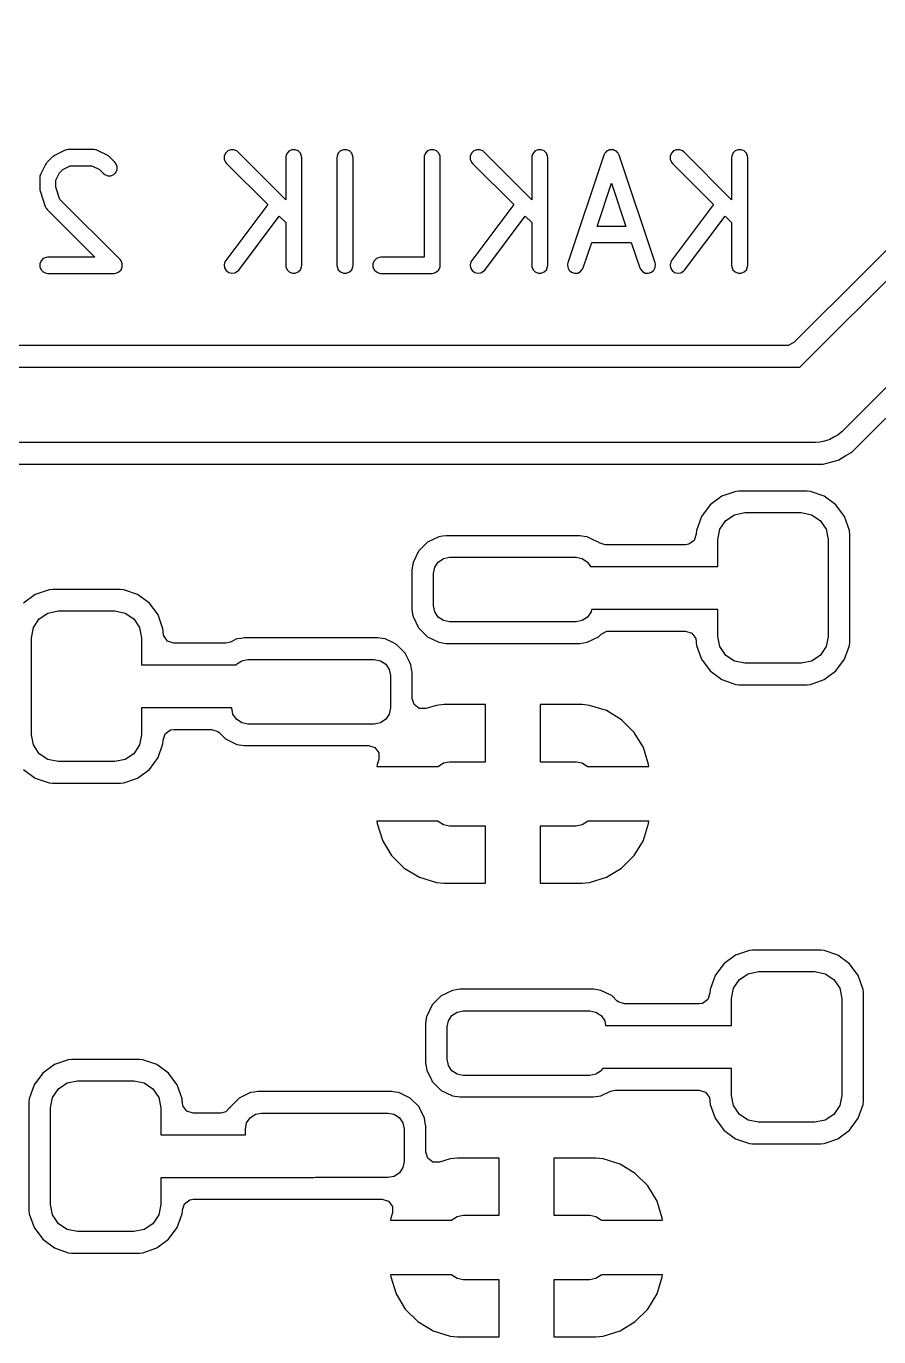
# Model space of a CAD drawing. Extents: x 0.23 to 2.97, y 0.23 to 2.17.
# Drawn here: x 0.5059 to 0.8178, y 1.3959 to 1.8756 of the extents above; entities that cross this region are included whole.
import ezdxf

# ---------------------------------------------------------------- set-up
doc = ezdxf.new("R2010")
doc.units = 0
doc.header["$MEASUREMENT"] = 0
doc.layers.add('BLACK', color=7, linetype='CONTINUOUS')

msp = doc.modelspace()

# ---------------------------------------------------------------- linework, layer by layer
at = {"layer": 'BLACK', "linetype": 'CONTINUOUS'}
for p, q in [((0.78886, 1.75078), (0.98622, 1.94815)), ((1.00974, 1.9327), (0.80431, 1.72726)), ((0.81219, 1.72397), (1.01529, 1.92708)), ((0.89416, 1.86725), (0.81266, 1.78574)), ((0.51542, 1.82768), (0.51355, 1.8258)), ((0.51565, 1.82786), (0.51542, 1.82768)), ((0.5157, 1.82792), (0.51565, 1.82786)), ((0.51579, 1.82798), (0.5157, 1.82792)), ((0.51587, 1.82804), (0.51579, 1.82798)), ((0.51594, 1.82807), (0.51587, 1.82804)), ((0.51619, 1.82823), (0.51594, 1.82807)), ((0.51994, 1.8301), (0.51619, 1.82823)), ((0.52048, 1.83031), (0.51994, 1.8301)), ((0.52058, 1.83032), (0.52048, 1.83031)), ((0.52068, 1.83036), (0.52058, 1.83032)), ((0.52126, 1.83042), (0.52068, 1.83036)), ((0.53063, 1.83042), (0.52126, 1.83042)), ((0.53121, 1.83036), (0.53063, 1.83042)), ((0.53131, 1.83032), (0.53121, 1.83036)), ((0.53141, 1.83031), (0.53131, 1.83032)), ((0.53195, 1.8301), (0.53141, 1.83031)), ((0.5357, 1.82823), (0.53195, 1.8301)), ((0.53595, 1.82807), (0.5357, 1.82823)), ((0.53602, 1.82804), (0.53595, 1.82807)), ((0.5361, 1.82798), (0.53602, 1.82804)), ((0.53619, 1.82792), (0.5361, 1.82798)), ((0.53624, 1.82786), (0.53619, 1.82792)), ((0.53647, 1.82768), (0.53624, 1.82786)), ((0.53834, 1.8258), (0.53647, 1.82768)), ((0.5788, 1.8291), (0.57835, 1.82804)), ((0.57835, 1.82804), (0.57835, 1.82689)), ((0.57961, 1.82992), (0.5788, 1.8291)), ((0.58067, 1.83036), (0.57961, 1.82992)), ((0.58183, 1.83036), (0.58067, 1.83036)), ((0.58289, 1.82992), (0.58183, 1.83036)), ((0.58334, 1.82955), (0.58289, 1.82992)), ((0.60079, 1.8121), (0.58334, 1.82955)), ((0.60085, 1.82804), (0.60079, 1.82746)), ((0.60129, 1.8291), (0.60085, 1.82804)), ((0.60211, 1.82992), (0.60129, 1.8291)), ((0.60317, 1.83036), (0.60211, 1.82992)), ((0.60432, 1.83036), (0.60317, 1.83036)), ((0.60539, 1.82992), (0.60432, 1.83036)), ((0.6062, 1.8291), (0.60539, 1.82992)), ((0.60664, 1.82804), (0.6062, 1.8291)), ((0.6067, 1.82746), (0.60664, 1.82804)), ((0.6196, 1.82804), (0.61954, 1.82746)), ((0.62004, 1.8291), (0.6196, 1.82804)), ((0.62085, 1.82992), (0.62004, 1.8291)), ((0.62192, 1.83036), (0.62085, 1.82992)), ((0.62307, 1.83036), (0.62192, 1.83036)), ((0.62414, 1.82992), (0.62307, 1.83036)), ((0.62495, 1.8291), (0.62414, 1.82992)), ((0.62539, 1.82804), (0.62495, 1.8291)), ((0.62545, 1.82746), (0.62539, 1.82804)), ((0.65147, 1.82804), (0.65141, 1.82746)), ((0.65191, 1.8291), (0.65147, 1.82804)), ((0.65273, 1.82992), (0.65191, 1.8291)), ((0.65379, 1.83036), (0.65273, 1.82992)), ((0.65494, 1.83036), (0.65379, 1.83036)), ((0.65601, 1.82992), (0.65494, 1.83036)), ((0.65682, 1.8291), (0.65601, 1.82992)), ((0.65726, 1.82804), (0.65682, 1.8291)), ((0.65732, 1.82746), (0.65726, 1.82804)), ((0.66878, 1.8291), (0.66834, 1.82804)), ((0.66834, 1.82804), (0.66834, 1.82689)), ((0.6696, 1.82992), (0.66878, 1.8291)), ((0.67066, 1.83036), (0.6696, 1.82992)), ((0.67182, 1.83036), (0.67066, 1.83036)), ((0.67288, 1.82992), (0.67182, 1.83036)), ((0.67333, 1.82955), (0.67288, 1.82992)), ((0.69078, 1.8121), (0.67333, 1.82955)), ((0.69084, 1.82804), (0.69078, 1.82746)), ((0.69128, 1.8291), (0.69084, 1.82804)), ((0.6921, 1.82992), (0.69128, 1.8291)), ((0.69316, 1.83036), (0.6921, 1.82992)), ((0.69431, 1.83036), (0.69316, 1.83036)), ((0.69538, 1.82992), (0.69431, 1.83036)), ((0.69619, 1.8291), (0.69538, 1.82992)), ((0.69663, 1.82804), (0.69619, 1.8291)), ((0.69669, 1.82746), (0.69663, 1.82804)), ((0.71718, 1.8284), (0.70406, 1.78903)), ((0.71742, 1.82893), (0.71718, 1.8284)), ((0.71756, 1.82909), (0.71742, 1.82893)), ((0.71765, 1.82927), (0.71756, 1.82909)), ((0.71793, 1.82952), (0.71765, 1.82927)), ((0.71817, 1.8298), (0.71793, 1.82952)), ((0.71836, 1.82989), (0.71817, 1.8298)), ((0.71852, 1.83003), (0.71836, 1.82989)), ((0.71887, 1.83015), (0.71852, 1.83003)), ((0.7192, 1.83031), (0.71887, 1.83015)), ((0.71941, 1.83033), (0.7192, 1.83031)), ((0.71961, 1.83039), (0.71941, 1.83033)), ((0.71998, 1.83037), (0.71961, 1.83039)), ((0.72035, 1.83039), (0.71998, 1.83037)), ((0.72055, 1.83033), (0.72035, 1.83039)), ((0.72076, 1.83031), (0.72055, 1.83033)), ((0.72109, 1.83015), (0.72076, 1.83031)), ((0.72145, 1.83003), (0.72109, 1.83015)), ((0.7216, 1.82989), (0.72145, 1.83003)), ((0.72179, 1.8298), (0.7216, 1.82989)), ((0.72204, 1.82952), (0.72179, 1.8298)), ((0.72232, 1.82927), (0.72204, 1.82952)), ((0.72241, 1.82909), (0.72232, 1.82927)), ((0.72255, 1.82893), (0.72241, 1.82909)), ((0.72278, 1.8284), (0.72255, 1.82893)), ((0.73591, 1.78903), (0.72278, 1.8284)), ((0.7419, 1.8291), (0.74146, 1.82804)), ((0.74146, 1.82804), (0.74146, 1.82689)), ((0.74271, 1.82992), (0.7419, 1.8291)), ((0.74378, 1.83036), (0.74271, 1.82992)), ((0.74493, 1.83036), (0.74378, 1.83036)), ((0.746, 1.82992), (0.74493, 1.83036)), ((0.74644, 1.82955), (0.746, 1.82992)), ((0.7639, 1.8121), (0.74644, 1.82955)), ((0.76396, 1.82804), (0.7639, 1.82746)), ((0.7644, 1.8291), (0.76396, 1.82804)), ((0.76521, 1.82992), (0.7644, 1.8291)), ((0.76628, 1.83036), (0.76521, 1.82992)), ((0.76743, 1.83036), (0.76628, 1.83036)), ((0.76849, 1.82992), (0.76743, 1.83036)), ((0.76931, 1.8291), (0.76849, 1.82992)), ((0.76975, 1.82804), (0.76931, 1.8291)), ((0.7698, 1.82746), (0.76975, 1.82804)), ((0.51299, 1.82503), (0.51112, 1.82129)), ((0.51315, 1.82528), (0.51299, 1.82503)), ((0.51318, 1.82535), (0.51315, 1.82528)), ((0.51324, 1.82544), (0.51318, 1.82535)), ((0.5133, 1.82552), (0.51324, 1.82544)), ((0.51336, 1.82558), (0.5133, 1.82552)), ((0.51355, 1.8258), (0.51336, 1.82558)), ((0.51806, 1.82197), (0.51926, 1.82316)), ((0.51926, 1.82316), (0.52195, 1.82451)), ((0.52195, 1.82451), (0.52993, 1.82451)), ((0.52993, 1.82451), (0.53263, 1.82316)), ((0.53263, 1.82316), (0.53417, 1.82163)), ((0.53871, 1.82535), (0.53834, 1.8258)), ((0.53915, 1.82429), (0.53871, 1.82535)), ((0.53871, 1.82207), (0.53915, 1.82314)), ((0.53915, 1.82314), (0.53915, 1.82429)), ((0.57835, 1.82689), (0.5788, 1.82582)), ((0.5788, 1.82582), (0.57916, 1.82538)), ((0.57916, 1.82538), (0.59422, 1.81031)), ((0.60079, 1.82746), (0.60079, 1.8121)), ((0.6067, 1.78809), (0.6067, 1.82746)), ((0.61954, 1.82746), (0.61954, 1.78809)), ((0.62545, 1.78809), (0.62545, 1.82746)), ((0.65141, 1.82746), (0.65141, 1.79105)), ((0.65732, 1.78809), (0.65732, 1.82746)), ((0.66834, 1.82689), (0.66878, 1.82582)), ((0.66878, 1.82582), (0.66915, 1.82538)), ((0.66915, 1.82538), (0.68421, 1.81031)), ((0.69078, 1.82746), (0.69078, 1.8121)), ((0.69669, 1.78809), (0.69669, 1.82746)), ((0.74146, 1.82689), (0.7419, 1.82582)), ((0.7419, 1.82582), (0.74227, 1.82538)), ((0.74227, 1.82538), (0.75733, 1.81031)), ((0.7639, 1.82746), (0.7639, 1.8121)), ((0.7698, 1.78809), (0.7698, 1.82746)), ((0.51086, 1.82054), (0.51081, 1.81996)), ((0.51081, 1.81996), (0.51081, 1.81622)), ((0.5109, 1.82064), (0.51086, 1.82054)), ((0.51091, 1.82074), (0.5109, 1.82064)), ((0.51112, 1.82129), (0.51091, 1.82074)), ((0.51671, 1.81927), (0.51806, 1.82197)), ((0.51671, 1.81669), (0.51671, 1.81927)), ((0.53417, 1.82163), (0.53462, 1.82126)), ((0.53462, 1.82126), (0.53568, 1.82082)), ((0.53568, 1.82082), (0.53683, 1.82082)), ((0.53683, 1.82082), (0.5379, 1.82126)), ((0.5379, 1.82126), (0.53871, 1.82207)), ((0.71471, 1.8023), (0.71998, 1.81813)), ((0.71998, 1.81813), (0.72526, 1.8023)), ((0.51081, 1.81622), (0.51083, 1.81592)), ((0.51083, 1.81592), (0.51083, 1.81585)), ((0.51083, 1.81585), (0.51085, 1.81574)), ((0.51085, 1.81574), (0.51086, 1.81564)), ((0.51086, 1.81564), (0.51089, 1.81557)), ((0.51089, 1.81557), (0.51096, 1.81528)), ((0.51096, 1.81528), (0.51283, 1.80966)), ((0.51821, 1.81219), (0.51671, 1.81669)), ((0.51283, 1.80966), (0.51307, 1.80913)), ((0.51307, 1.80913), (0.51314, 1.80905)), ((0.51314, 1.80905), (0.51318, 1.80895)), ((0.51318, 1.80895), (0.51355, 1.8085)), ((0.51355, 1.8085), (0.531, 1.79105)), ((0.54022, 1.79018), (0.51821, 1.81219)), ((0.59422, 1.81031), (0.57889, 1.78987)), ((0.68421, 1.81031), (0.66888, 1.78987)), ((0.75733, 1.81031), (0.74199, 1.78987)), ((0.58361, 1.78632), (0.59844, 1.8061)), ((0.59844, 1.8061), (0.60079, 1.80374)), ((0.60079, 1.80374), (0.60079, 1.78809)), ((0.6736, 1.78632), (0.68843, 1.8061)), ((0.68843, 1.8061), (0.69078, 1.80374)), ((0.69078, 1.80374), (0.69078, 1.78809)), ((0.74672, 1.78632), (0.76155, 1.8061)), ((0.76155, 1.8061), (0.7639, 1.80374)), ((0.7639, 1.80374), (0.7639, 1.78809)), ((0.72526, 1.8023), (0.71471, 1.8023)), ((0.70966, 1.78716), (0.71274, 1.79639)), ((0.71274, 1.79639), (0.72723, 1.79639)), ((0.72723, 1.79639), (0.73031, 1.78716)), ((0.5113, 1.78973), (0.51086, 1.78867)), ((0.51212, 1.79055), (0.5113, 1.78973)), ((0.51318, 1.79099), (0.51212, 1.79055)), ((0.51376, 1.79105), (0.51318, 1.79099)), ((0.531, 1.79105), (0.51376, 1.79105)), ((0.54059, 1.78973), (0.54022, 1.79018)), ((0.54103, 1.78867), (0.54059, 1.78973)), ((0.57859, 1.78937), (0.5783, 1.78825)), ((0.57889, 1.78987), (0.57859, 1.78937)), ((0.63316, 1.78973), (0.63272, 1.78867)), ((0.63398, 1.79055), (0.63316, 1.78973)), ((0.63504, 1.79099), (0.63398, 1.79055)), ((0.63562, 1.79105), (0.63504, 1.79099)), ((0.65141, 1.79105), (0.63562, 1.79105)), ((0.66858, 1.78937), (0.66829, 1.78825)), ((0.66888, 1.78987), (0.66858, 1.78937)), ((0.74169, 1.78937), (0.74141, 1.78825)), ((0.74199, 1.78987), (0.74169, 1.78937)), ((0.51086, 1.78867), (0.51086, 1.78752)), ((0.51086, 1.78752), (0.5113, 1.78645)), ((0.5113, 1.78645), (0.51212, 1.78564)), ((0.51212, 1.78564), (0.51318, 1.7852)), ((0.51318, 1.7852), (0.51376, 1.78514)), ((0.51376, 1.78514), (0.53813, 1.78514)), ((0.53813, 1.78514), (0.53871, 1.7852)), ((0.53871, 1.7852), (0.53902, 1.78533)), ((0.53902, 1.78533), (0.53977, 1.78564)), ((0.53977, 1.78564), (0.54059, 1.78645)), ((0.54059, 1.78645), (0.54103, 1.78752)), ((0.54103, 1.78752), (0.54103, 1.78867)), ((0.5783, 1.78825), (0.57847, 1.78711)), ((0.57847, 1.78711), (0.57905, 1.78612)), ((0.57905, 1.78612), (0.57997, 1.78543)), ((0.57997, 1.78543), (0.58109, 1.78515)), ((0.58109, 1.78515), (0.58223, 1.78531)), ((0.58223, 1.78531), (0.58322, 1.7859)), ((0.58322, 1.7859), (0.58361, 1.78632)), ((0.60079, 1.78809), (0.60085, 1.78752)), ((0.60085, 1.78752), (0.60129, 1.78645)), ((0.60129, 1.78645), (0.60211, 1.78564)), ((0.60211, 1.78564), (0.60317, 1.7852)), ((0.60317, 1.7852), (0.60432, 1.7852)), ((0.60432, 1.7852), (0.60539, 1.78564)), ((0.60539, 1.78564), (0.6062, 1.78645)), ((0.6062, 1.78645), (0.60664, 1.78752)), ((0.60664, 1.78752), (0.6067, 1.78809)), ((0.61954, 1.78809), (0.6196, 1.78752)), ((0.6196, 1.78752), (0.62004, 1.78645)), ((0.62004, 1.78645), (0.62085, 1.78564)), ((0.62085, 1.78564), (0.62192, 1.7852)), ((0.62192, 1.7852), (0.62307, 1.7852)), ((0.62307, 1.7852), (0.62414, 1.78564)), ((0.62414, 1.78564), (0.62495, 1.78645)), ((0.62495, 1.78645), (0.62539, 1.78752)), ((0.62539, 1.78752), (0.62545, 1.78809)), ((0.63272, 1.78867), (0.63272, 1.78752)), ((0.63272, 1.78752), (0.63316, 1.78645)), ((0.63316, 1.78645), (0.63398, 1.78564)), ((0.63398, 1.78564), (0.63504, 1.7852)), ((0.63504, 1.7852), (0.63562, 1.78514)), ((0.63562, 1.78514), (0.65437, 1.78514)), ((0.65437, 1.78514), (0.65494, 1.7852)), ((0.65494, 1.7852), (0.65601, 1.78564)), ((0.65601, 1.78564), (0.65682, 1.78645)), ((0.65682, 1.78645), (0.65726, 1.78752)), ((0.65726, 1.78752), (0.65732, 1.78809)), ((0.66829, 1.78825), (0.66845, 1.78711)), ((0.66845, 1.78711), (0.66904, 1.78612)), ((0.66904, 1.78612), (0.66996, 1.78543)), ((0.66996, 1.78543), (0.67108, 1.78515)), ((0.67108, 1.78515), (0.67222, 1.78531)), ((0.67222, 1.78531), (0.67321, 1.7859)), ((0.67321, 1.7859), (0.6736, 1.78632)), ((0.69078, 1.78809), (0.69084, 1.78752)), ((0.69084, 1.78752), (0.69128, 1.78645)), ((0.69128, 1.78645), (0.6921, 1.78564)), ((0.6921, 1.78564), (0.69316, 1.7852)), ((0.69316, 1.7852), (0.69431, 1.7852)), ((0.69431, 1.7852), (0.69538, 1.78564)), ((0.69538, 1.78564), (0.69619, 1.78645)), ((0.69619, 1.78645), (0.69663, 1.78752)), ((0.69663, 1.78752), (0.69669, 1.78809)), ((0.70406, 1.78903), (0.70393, 1.78846)), ((0.70393, 1.78846), (0.70401, 1.78731)), ((0.70401, 1.78731), (0.70453, 1.78628)), ((0.70453, 1.78628), (0.7054, 1.78553)), ((0.7054, 1.78553), (0.70649, 1.78516)), ((0.70649, 1.78516), (0.70764, 1.78525)), ((0.70764, 1.78525), (0.70867, 1.78576)), ((0.70867, 1.78576), (0.70942, 1.78663)), ((0.70942, 1.78663), (0.70966, 1.78716)), ((0.73031, 1.78716), (0.73054, 1.78663)), ((0.73054, 1.78663), (0.7313, 1.78576)), ((0.7313, 1.78576), (0.73233, 1.78525)), ((0.73233, 1.78525), (0.73348, 1.78516)), ((0.73348, 1.78516), (0.73457, 1.78553)), ((0.73457, 1.78553), (0.73544, 1.78628)), ((0.73544, 1.78628), (0.73595, 1.78731)), ((0.73604, 1.78846), (0.73591, 1.78903)), ((0.73595, 1.78731), (0.73604, 1.78846)), ((0.74141, 1.78825), (0.74157, 1.78711)), ((0.74157, 1.78711), (0.74216, 1.78612)), ((0.74216, 1.78612), (0.74308, 1.78543)), ((0.74308, 1.78543), (0.74419, 1.78515)), ((0.74419, 1.78515), (0.74533, 1.78531)), ((0.74533, 1.78531), (0.74633, 1.7859)), ((0.74633, 1.7859), (0.74672, 1.78632)), ((0.7639, 1.78809), (0.76396, 1.78752)), ((0.76396, 1.78752), (0.7644, 1.78645)), ((0.7644, 1.78645), (0.76521, 1.78564)), ((0.76521, 1.78564), (0.76628, 1.7852)), ((0.76628, 1.7852), (0.76743, 1.7852)), ((0.76743, 1.7852), (0.76849, 1.78564)), ((0.76849, 1.78564), (0.76931, 1.78645)), ((0.76931, 1.78645), (0.76975, 1.78752)), ((0.76975, 1.78752), (0.7698, 1.78809)), ((0.81266, 1.78574), (0.78673, 1.75981)), ((0.78397, 1.75867), (0.31615, 1.75867)), ((0.78458, 1.75872), (0.78397, 1.75867)), ((0.78673, 1.75981), (0.78458, 1.75872)), ((0.319, 1.75078), (0.78886, 1.75078)), ((0.80431, 1.72726), (0.80296, 1.72607)), ((0.79457, 1.72322), (0.32471, 1.72322)), ((0.79637, 1.72334), (0.79457, 1.72322)), ((0.79789, 1.72375), (0.79637, 1.72334)), ((0.79637, 1.72334), (0.79637, 1.72334)), ((0.79637, 1.72334), (0.79637, 1.72334)), ((0.79984, 1.72427), (0.79789, 1.72375)), ((0.80135, 1.72514), (0.79984, 1.72427)), ((0.79984, 1.72427), (0.79984, 1.72427)), ((0.79984, 1.72427), (0.79984, 1.72427)), ((0.80296, 1.72607), (0.80135, 1.72514)), ((0.80296, 1.72607), (0.80296, 1.72607)), ((0.80296, 1.72607), (0.80296, 1.72607)), ((0.80993, 1.72171), (0.81191, 1.72369)), ((0.81191, 1.72369), (0.81219, 1.72397)), ((0.81191, 1.72369), (0.81191, 1.72369)), ((0.81219, 1.72397), (0.81219, 1.72397)), ((0.80313, 1.71692), (0.80571, 1.71841)), ((0.80571, 1.71841), (0.80763, 1.71952)), ((0.80763, 1.71952), (0.80775, 1.71957)), ((0.80775, 1.71957), (0.80778, 1.71959)), ((0.80778, 1.71959), (0.80786, 1.71965)), ((0.80786, 1.71965), (0.80787, 1.71966)), ((0.80787, 1.71966), (0.80993, 1.72171)), ((0.80787, 1.71966), (0.80787, 1.71966)), ((0.80787, 1.71966), (0.80787, 1.71966)), ((0.80787, 1.71966), (0.80787, 1.71966)), ((0.32959, 1.71533), (0.79171, 1.71533)), ((0.79171, 1.71533), (0.79171, 1.71533)), ((0.79171, 1.71533), (0.79362, 1.71533)), ((0.79362, 1.71533), (0.79742, 1.71533)), ((0.79742, 1.71533), (0.79742, 1.71533)), ((0.79742, 1.71533), (0.79742, 1.71533)), ((0.79742, 1.71533), (0.79744, 1.71533)), ((0.79744, 1.71533), (0.79929, 1.71583)), ((0.79929, 1.71583), (0.80293, 1.7168)), ((0.80293, 1.7168), (0.80295, 1.71681)), ((0.80293, 1.7168), (0.80293, 1.7168)), ((0.80293, 1.7168), (0.80293, 1.7168)), ((0.80293, 1.7168), (0.80293, 1.7168)), ((0.80295, 1.71681), (0.80302, 1.71684)), ((0.80302, 1.71684), (0.80313, 1.71692)), ((0.76036, 1.70357), (0.75606, 1.7004)), ((0.76541, 1.70534), (0.76036, 1.70357)), ((0.7666, 1.70545), (0.76541, 1.70534)), ((0.76541, 1.70534), (0.76541, 1.70534)), ((0.79155, 1.70545), (0.7666, 1.70545)), ((0.7666, 1.70545), (0.7666, 1.70545)), ((0.79274, 1.70534), (0.79155, 1.70545)), ((0.79155, 1.70545), (0.79155, 1.70545)), ((0.79779, 1.70357), (0.79274, 1.70534)), ((0.79274, 1.70534), (0.79274, 1.70534)), ((0.80209, 1.7004), (0.79779, 1.70357)), ((0.75606, 1.7004), (0.75288, 1.6961)), ((0.75606, 1.7004), (0.75606, 1.7004)), ((0.80454, 1.69708), (0.80209, 1.7004)), ((0.80209, 1.7004), (0.80209, 1.7004)), ((0.80209, 1.7004), (0.80209, 1.7004)), ((0.80209, 1.7004), (0.80209, 1.7004)), ((0.80209, 1.7004), (0.80209, 1.7004)), ((0.75288, 1.6961), (0.75112, 1.69105)), ((0.75965, 1.69148), (0.76178, 1.69468)), ((0.76178, 1.69468), (0.76497, 1.69681)), ((0.76497, 1.69681), (0.76874, 1.69756)), ((0.76874, 1.69756), (0.78941, 1.69756)), ((0.78941, 1.69756), (0.79318, 1.69681)), ((0.79318, 1.69681), (0.79637, 1.69468)), ((0.79637, 1.69468), (0.7985, 1.69148)), ((0.80527, 1.6961), (0.80454, 1.69708)), ((0.80703, 1.69105), (0.80527, 1.6961)), ((0.65679, 1.68872), (0.65265, 1.68669)), ((0.65813, 1.68891), (0.65679, 1.68872)), ((0.65947, 1.68911), (0.65813, 1.68891)), ((0.70835, 1.68911), (0.65947, 1.68911)), ((0.70996, 1.68887), (0.70835, 1.68911)), ((0.71103, 1.68872), (0.70996, 1.68887)), ((0.71377, 1.68737), (0.71103, 1.68872)), ((0.751, 1.68967), (0.75026, 1.68737)), ((0.75112, 1.69105), (0.751, 1.68985)), ((0.751, 1.68985), (0.751, 1.68967)), ((0.75112, 1.69105), (0.75112, 1.69105)), ((0.7589, 1.68772), (0.75965, 1.69148)), ((0.7985, 1.69148), (0.79925, 1.68772)), ((0.80709, 1.69049), (0.80703, 1.69105)), ((0.80715, 1.68985), (0.80709, 1.69049)), ((0.80715, 1.65015), (0.80715, 1.68985)), ((0.80715, 1.68985), (0.80715, 1.68985)), ((0.65265, 1.68669), (0.64939, 1.68344)), ((0.71517, 1.68669), (0.71377, 1.68737)), ((0.71539, 1.68653), (0.71517, 1.68669)), ((0.71517, 1.68669), (0.71517, 1.68669)), ((0.71542, 1.68651), (0.71539, 1.68653)), ((0.71543, 1.68651), (0.71542, 1.68651)), ((0.71771, 1.68577), (0.71543, 1.68651)), ((0.71543, 1.68651), (0.71543, 1.68651)), ((0.71543, 1.68651), (0.71543, 1.68651)), ((0.74711, 1.68577), (0.71771, 1.68577)), ((0.74831, 1.68596), (0.74711, 1.68577)), ((0.75026, 1.68737), (0.74831, 1.68596)), ((0.7589, 1.67787), (0.7589, 1.68772)), ((0.79925, 1.68772), (0.79925, 1.65228)), ((0.64737, 1.6793), (0.64728, 1.67864)), ((0.64939, 1.68344), (0.64737, 1.6793)), ((0.65532, 1.67757), (0.6566, 1.67948)), ((0.6566, 1.67948), (0.65852, 1.68076)), ((0.65852, 1.68076), (0.66078, 1.68121)), ((0.66078, 1.68121), (0.70704, 1.68121)), ((0.70704, 1.68121), (0.7093, 1.68076)), ((0.7093, 1.68076), (0.71122, 1.67948)), ((0.71122, 1.67948), (0.71229, 1.67787)), ((0.64728, 1.67864), (0.64698, 1.67662)), ((0.64698, 1.67662), (0.64698, 1.66219)), ((0.65487, 1.67531), (0.65532, 1.67757)), ((0.65487, 1.6635), (0.65487, 1.67531)), ((0.71229, 1.67787), (0.7589, 1.67787)), ((0.51426, 1.66934), (0.50921, 1.66757)), ((0.51545, 1.66945), (0.51426, 1.66934)), ((0.51426, 1.66934), (0.51426, 1.66934)), ((0.5404, 1.66945), (0.51545, 1.66945)), ((0.51545, 1.66945), (0.51545, 1.66945)), ((0.54159, 1.66934), (0.5404, 1.66945)), ((0.5404, 1.66945), (0.5404, 1.66945)), ((0.54664, 1.66757), (0.54159, 1.66934)), ((0.54159, 1.66934), (0.54159, 1.66934)), ((0.50921, 1.66757), (0.50491, 1.6644)), ((0.55094, 1.6644), (0.54664, 1.66757)), ((0.51063, 1.65868), (0.51382, 1.66081)), ((0.51382, 1.66081), (0.51759, 1.66156)), ((0.51759, 1.66156), (0.53826, 1.66156)), ((0.53826, 1.66156), (0.54203, 1.66081)), ((0.54203, 1.66081), (0.54522, 1.65868)), ((0.55412, 1.6601), (0.55094, 1.6644)), ((0.55094, 1.6644), (0.55094, 1.6644)), ((0.55094, 1.6644), (0.55094, 1.6644)), ((0.55588, 1.65505), (0.55412, 1.6601)), ((0.64698, 1.66219), (0.64724, 1.6604)), ((0.64724, 1.6604), (0.64737, 1.6595)), ((0.65532, 1.66124), (0.65487, 1.6635)), ((0.6566, 1.65932), (0.65532, 1.66124)), ((0.7125, 1.66124), (0.71122, 1.65932)), ((0.71267, 1.66213), (0.7125, 1.66124)), ((0.7589, 1.66213), (0.71267, 1.66213)), ((0.7589, 1.65228), (0.7589, 1.66213)), ((0.50775, 1.65172), (0.5085, 1.65548)), ((0.5085, 1.65548), (0.51063, 1.65868)), ((0.54522, 1.65868), (0.54735, 1.65548)), ((0.54735, 1.65548), (0.5481, 1.65172)), ((0.55597, 1.65418), (0.55588, 1.65505)), ((0.64737, 1.6595), (0.64939, 1.65537)), ((0.64939, 1.65537), (0.64939, 1.65537)), ((0.64939, 1.65537), (0.65265, 1.65211)), ((0.65852, 1.65804), (0.6566, 1.65932)), ((0.66078, 1.65759), (0.65852, 1.65804)), ((0.70704, 1.65759), (0.66078, 1.65759)), ((0.7093, 1.65804), (0.70704, 1.65759)), ((0.71122, 1.65932), (0.7093, 1.65804)), ((0.50775, 1.61628), (0.50775, 1.65172)), ((0.5481, 1.65172), (0.5481, 1.64187)), ((0.556, 1.65385), (0.55597, 1.65418)), ((0.556, 1.65367), (0.556, 1.65385)), ((0.556, 1.65385), (0.556, 1.65385)), ((0.55619, 1.65246), (0.556, 1.65367)), ((0.5576, 1.65051), (0.55619, 1.65246)), ((0.55989, 1.64977), (0.5576, 1.65051)), ((0.58062, 1.65016), (0.5789, 1.64977)), ((0.58297, 1.65131), (0.58062, 1.65016)), ((0.58451, 1.65154), (0.58297, 1.65131)), ((0.58565, 1.6517), (0.58451, 1.65154)), ((0.63453, 1.6517), (0.58565, 1.6517)), ((0.63614, 1.65147), (0.63453, 1.6517)), ((0.63721, 1.65131), (0.63614, 1.65147)), ((0.63972, 1.65009), (0.63721, 1.65131)), ((0.64135, 1.64929), (0.63972, 1.65009)), ((0.65265, 1.65211), (0.65477, 1.65108)), ((0.65477, 1.65108), (0.65679, 1.65009)), ((0.65679, 1.65009), (0.65679, 1.65009)), ((0.65679, 1.65009), (0.65679, 1.65009)), ((0.65679, 1.65009), (0.65947, 1.6497)), ((0.70835, 1.6497), (0.71103, 1.65009)), ((0.71103, 1.65009), (0.71517, 1.65211)), ((0.71517, 1.65211), (0.71568, 1.65263)), ((0.71568, 1.65263), (0.71615, 1.65309)), ((0.71615, 1.65309), (0.7183, 1.65418)), ((0.7183, 1.65418), (0.71891, 1.65423)), ((0.71891, 1.65423), (0.74711, 1.65423)), ((0.74711, 1.65423), (0.7494, 1.65349)), ((0.7494, 1.65349), (0.75081, 1.65154)), ((0.75081, 1.65154), (0.751, 1.65033)), ((0.751, 1.65033), (0.751, 1.65015)), ((0.751, 1.65015), (0.75112, 1.64895)), ((0.75965, 1.64852), (0.7589, 1.65228)), ((0.79925, 1.65228), (0.7985, 1.64852)), ((0.80703, 1.64895), (0.80715, 1.65015)), ((0.80715, 1.65015), (0.80715, 1.65015)), ((0.5789, 1.64977), (0.55989, 1.64977)), ((0.64461, 1.64603), (0.64135, 1.64929)), ((0.64468, 1.64587), (0.64461, 1.64603)), ((0.64621, 1.64276), (0.64468, 1.64587)), ((0.65947, 1.6497), (0.65947, 1.6497)), ((0.65947, 1.6497), (0.70835, 1.6497)), ((0.70835, 1.6497), (0.70835, 1.6497)), ((0.75112, 1.64895), (0.75112, 1.64895)), ((0.75112, 1.64895), (0.75288, 1.6439)), ((0.76178, 1.64532), (0.75965, 1.64852)), ((0.76497, 1.64319), (0.76178, 1.64532)), ((0.79637, 1.64532), (0.79318, 1.64319)), ((0.7985, 1.64852), (0.79637, 1.64532)), ((0.80527, 1.6439), (0.80703, 1.64895)), ((0.5481, 1.64187), (0.58265, 1.64187)), ((0.58265, 1.64187), (0.58278, 1.64208)), ((0.58278, 1.64208), (0.5847, 1.64336)), ((0.5847, 1.64336), (0.58696, 1.64381)), ((0.58696, 1.64381), (0.63322, 1.64381)), ((0.63322, 1.64381), (0.63548, 1.64336)), ((0.63548, 1.64336), (0.6374, 1.64208)), ((0.6374, 1.64208), (0.63868, 1.64017)), ((0.64663, 1.6419), (0.64621, 1.64276)), ((0.64696, 1.6396), (0.64663, 1.6419)), ((0.75288, 1.6439), (0.75606, 1.6396)), ((0.76874, 1.64244), (0.76497, 1.64319)), ((0.78941, 1.64244), (0.76874, 1.64244)), ((0.79318, 1.64319), (0.78941, 1.64244)), ((0.80209, 1.6396), (0.80527, 1.6439)), ((0.63868, 1.64017), (0.63913, 1.63791)), ((0.63913, 1.63791), (0.63913, 1.62609)), ((0.64702, 1.63921), (0.64696, 1.6396)), ((0.64702, 1.62955), (0.64702, 1.63921)), ((0.75606, 1.6396), (0.75606, 1.6396)), ((0.75606, 1.6396), (0.75606, 1.6396)), ((0.75606, 1.6396), (0.75606, 1.6396)), ((0.75606, 1.6396), (0.75606, 1.6396)), ((0.75606, 1.6396), (0.76036, 1.63643)), ((0.76036, 1.63643), (0.76036, 1.63643)), ((0.76036, 1.63643), (0.76036, 1.63643)), ((0.76036, 1.63643), (0.76541, 1.63466)), ((0.79274, 1.63466), (0.79779, 1.63643)), ((0.79779, 1.63643), (0.80209, 1.6396)), ((0.76541, 1.63466), (0.7666, 1.63455)), ((0.7666, 1.63455), (0.7666, 1.63455)), ((0.7666, 1.63455), (0.7666, 1.63455)), ((0.7666, 1.63455), (0.79155, 1.63455)), ((0.79155, 1.63455), (0.79274, 1.63466)), ((0.79155, 1.63455), (0.79155, 1.63455)), ((0.58106, 1.62613), (0.5481, 1.62613)), ((0.5481, 1.62613), (0.5481, 1.61628)), ((0.58106, 1.62609), (0.58106, 1.62613)), ((0.5815, 1.62383), (0.58106, 1.62609)), ((0.63913, 1.62609), (0.63868, 1.62383)), ((0.64774, 1.6273), (0.64702, 1.62955)), ((0.64967, 1.62586), (0.64774, 1.6273)), ((0.65592, 1.62703), (0.65208, 1.62583)), ((0.65862, 1.62728), (0.65592, 1.62703)), ((0.65592, 1.62703), (0.65592, 1.62703)), ((0.67391, 1.62728), (0.65862, 1.62728)), ((0.67391, 1.60641), (0.67391, 1.62728)), ((0.67391, 1.62728), (0.67391, 1.62728)), ((0.7092, 1.62728), (0.69391, 1.62728)), ((0.69391, 1.62728), (0.69391, 1.62728)), ((0.69391, 1.62728), (0.69391, 1.60641)), ((0.7119, 1.62703), (0.7092, 1.62728)), ((0.71811, 1.6251), (0.7119, 1.62703)), ((0.7119, 1.62703), (0.7119, 1.62703)), ((0.58278, 1.62192), (0.5815, 1.62383)), ((0.5847, 1.62064), (0.58278, 1.62192)), ((0.6374, 1.62192), (0.63548, 1.62064)), ((0.63868, 1.62383), (0.6374, 1.62192)), ((0.65208, 1.62583), (0.64967, 1.62586)), ((0.72367, 1.62173), (0.71811, 1.6251)), ((0.71811, 1.6251), (0.71811, 1.6251)), ((0.72827, 1.61714), (0.72367, 1.62173)), ((0.556, 1.61433), (0.55674, 1.61663)), ((0.55674, 1.61663), (0.55869, 1.61804)), ((0.55869, 1.61804), (0.55989, 1.61823)), ((0.55989, 1.61823), (0.57369, 1.61823)), ((0.57369, 1.61823), (0.57598, 1.61749)), ((0.57598, 1.61749), (0.57645, 1.61709)), ((0.57645, 1.61709), (0.57883, 1.61471)), ((0.58696, 1.62019), (0.5847, 1.62064)), ((0.63322, 1.62019), (0.58696, 1.62019)), ((0.63548, 1.62064), (0.63322, 1.62019)), ((0.73163, 1.61157), (0.72827, 1.61714)), ((0.5085, 1.61252), (0.50775, 1.61628)), ((0.51063, 1.60932), (0.5085, 1.61252)), ((0.54735, 1.61252), (0.54522, 1.60932)), ((0.5481, 1.61628), (0.54735, 1.61252)), ((0.55412, 1.6079), (0.55588, 1.61295)), ((0.55588, 1.61295), (0.556, 1.61415)), ((0.556, 1.61415), (0.556, 1.61433)), ((0.556, 1.61415), (0.556, 1.61415)), ((0.57883, 1.61471), (0.58021, 1.61404)), ((0.58021, 1.61404), (0.58297, 1.61269)), ((0.58297, 1.61269), (0.58297, 1.61269)), ((0.58297, 1.61269), (0.58297, 1.61269)), ((0.58297, 1.61269), (0.58565, 1.6123)), ((0.58565, 1.6123), (0.58565, 1.6123)), ((0.58565, 1.6123), (0.63112, 1.6123)), ((0.63112, 1.6123), (0.63341, 1.61155)), ((0.51382, 1.60719), (0.51063, 1.60932)), ((0.51759, 1.60644), (0.51382, 1.60719)), ((0.54203, 1.60719), (0.53826, 1.60644)), ((0.54522, 1.60932), (0.54203, 1.60719)), ((0.55094, 1.6036), (0.55412, 1.6079)), ((0.63341, 1.61155), (0.63482, 1.6096)), ((0.63484, 1.60724), (0.63425, 1.60537)), ((0.63482, 1.6096), (0.63484, 1.60724)), ((0.73357, 1.60537), (0.73163, 1.61157)), ((0.73163, 1.61157), (0.73163, 1.61157)), ((0.50491, 1.6036), (0.50921, 1.60043)), ((0.53826, 1.60644), (0.51759, 1.60644)), ((0.54664, 1.60043), (0.55094, 1.6036)), ((0.63425, 1.60537), (0.63418, 1.6046)), ((0.63418, 1.6046), (0.65655, 1.6046)), ((0.63425, 1.60537), (0.63425, 1.60537)), ((0.65655, 1.6046), (0.6566, 1.60468)), ((0.6566, 1.60468), (0.65852, 1.60596)), ((0.65852, 1.60596), (0.66078, 1.60641)), ((0.66078, 1.60641), (0.67391, 1.60641)), ((0.69391, 1.60641), (0.70704, 1.60641)), ((0.70704, 1.60641), (0.7093, 1.60596)), ((0.7093, 1.60596), (0.71122, 1.60468)), ((0.71122, 1.60468), (0.71127, 1.6046)), ((0.71127, 1.6046), (0.73364, 1.6046)), ((0.73364, 1.6046), (0.73357, 1.60537)), ((0.73357, 1.60537), (0.73357, 1.60537)), ((0.50921, 1.60043), (0.50921, 1.60043)), ((0.50921, 1.60043), (0.50921, 1.60043)), ((0.50921, 1.60043), (0.51426, 1.59866)), ((0.51426, 1.59866), (0.51545, 1.59855)), ((0.51545, 1.59855), (0.51545, 1.59855)), ((0.51545, 1.59855), (0.51545, 1.59855)), ((0.51545, 1.59855), (0.5404, 1.59855)), ((0.5404, 1.59855), (0.54159, 1.59866)), ((0.5404, 1.59855), (0.5404, 1.59855)), ((0.54159, 1.59866), (0.54664, 1.60043)), ((0.65655, 1.5846), (0.63418, 1.5846)), ((0.63418, 1.5846), (0.63425, 1.58383)), ((0.63425, 1.58383), (0.63425, 1.58383)), ((0.63425, 1.58383), (0.63619, 1.57763)), ((0.6566, 1.58452), (0.65655, 1.5846)), ((0.65852, 1.58324), (0.6566, 1.58452)), ((0.66078, 1.58279), (0.65852, 1.58324)), ((0.7093, 1.58324), (0.70704, 1.58279)), ((0.71122, 1.58452), (0.7093, 1.58324)), ((0.71127, 1.5846), (0.71122, 1.58452)), ((0.73364, 1.5846), (0.71127, 1.5846)), ((0.73163, 1.57763), (0.73357, 1.58383)), ((0.73357, 1.58383), (0.73364, 1.5846)), ((0.73357, 1.58383), (0.73357, 1.58383)), ((0.67391, 1.58279), (0.66078, 1.58279)), ((0.67391, 1.56192), (0.67391, 1.58279)), ((0.70704, 1.58279), (0.69391, 1.58279)), ((0.69391, 1.58279), (0.69391, 1.56192)), ((0.63619, 1.57763), (0.63619, 1.57762)), ((0.63619, 1.57762), (0.63955, 1.57206)), ((0.72827, 1.57206), (0.73163, 1.57762)), ((0.73163, 1.57762), (0.73163, 1.57763)), ((0.63955, 1.57206), (0.64415, 1.56746)), ((0.72367, 1.56746), (0.72827, 1.57206)), ((0.64415, 1.56746), (0.64971, 1.5641)), ((0.64971, 1.5641), (0.64971, 1.5641)), ((0.64971, 1.5641), (0.65592, 1.56217)), ((0.7119, 1.56217), (0.71811, 1.5641)), ((0.71811, 1.5641), (0.72367, 1.56746)), ((0.71811, 1.5641), (0.71811, 1.5641)), ((0.65592, 1.56217), (0.65592, 1.56217)), ((0.65592, 1.56217), (0.65862, 1.56192)), ((0.65862, 1.56192), (0.65862, 1.56192)), ((0.65862, 1.56192), (0.67391, 1.56192)), ((0.67391, 1.56192), (0.67391, 1.56192)), ((0.69391, 1.56192), (0.69391, 1.56192)), ((0.69391, 1.56192), (0.7092, 1.56192)), ((0.7092, 1.56192), (0.7119, 1.56217)), ((0.7092, 1.56192), (0.7092, 1.56192)), ((0.7119, 1.56217), (0.7119, 1.56217)), ((0.76536, 1.53557), (0.76106, 1.5324)), ((0.77041, 1.53734), (0.76536, 1.53557)), ((0.7716, 1.53745), (0.77041, 1.53734)), ((0.77041, 1.53734), (0.77041, 1.53734)), ((0.79655, 1.53745), (0.7716, 1.53745)), ((0.7716, 1.53745), (0.7716, 1.53745)), ((0.79774, 1.53734), (0.79655, 1.53745)), ((0.79655, 1.53745), (0.79655, 1.53745)), ((0.80279, 1.53557), (0.79774, 1.53734)), ((0.79774, 1.53734), (0.79774, 1.53734)), ((0.80709, 1.5324), (0.80279, 1.53557)), ((0.76106, 1.5324), (0.75788, 1.5281)), ((0.76106, 1.5324), (0.76106, 1.5324)), ((0.81024, 1.52814), (0.80709, 1.5324)), ((0.80709, 1.5324), (0.80709, 1.5324)), ((0.80709, 1.5324), (0.80709, 1.5324)), ((0.80709, 1.5324), (0.80709, 1.5324)), ((0.80709, 1.5324), (0.80709, 1.5324)), ((0.75788, 1.5281), (0.75612, 1.52305)), ((0.76465, 1.52348), (0.76678, 1.52668)), ((0.76678, 1.52668), (0.76997, 1.52881)), ((0.76997, 1.52881), (0.77374, 1.52956)), ((0.77374, 1.52956), (0.79441, 1.52956)), ((0.79441, 1.52956), (0.79818, 1.52881)), ((0.79818, 1.52881), (0.80137, 1.52668)), ((0.80137, 1.52668), (0.8035, 1.52348)), ((0.81027, 1.5281), (0.81024, 1.52814)), ((0.81203, 1.52305), (0.81027, 1.5281)), ((0.65765, 1.52069), (0.65439, 1.51744)), ((0.66179, 1.52272), (0.65765, 1.52069)), ((0.66313, 1.52291), (0.66179, 1.52272)), ((0.66447, 1.52311), (0.66313, 1.52291)), ((0.71335, 1.52311), (0.66447, 1.52311)), ((0.71489, 1.52288), (0.71335, 1.52311)), ((0.71603, 1.52272), (0.71489, 1.52288)), ((0.71947, 1.52104), (0.71603, 1.52272)), ((0.72017, 1.52069), (0.71947, 1.52104)), ((0.72195, 1.51891), (0.72017, 1.52069)), ((0.72017, 1.52069), (0.72017, 1.52069)), ((0.756, 1.52167), (0.75526, 1.51937)), ((0.75612, 1.52305), (0.756, 1.52185)), ((0.756, 1.52185), (0.756, 1.52167)), ((0.75612, 1.52305), (0.75612, 1.52305)), ((0.7639, 1.51972), (0.76465, 1.52348)), ((0.8035, 1.52348), (0.80425, 1.51972)), ((0.81213, 1.52206), (0.81203, 1.52305)), ((0.81215, 1.52185), (0.81213, 1.52206)), ((0.81215, 1.48215), (0.81215, 1.52185)), ((0.81215, 1.52185), (0.81215, 1.52185)), ((0.65439, 1.51744), (0.65237, 1.5133)), ((0.72242, 1.51851), (0.72195, 1.51891)), ((0.72471, 1.51777), (0.72242, 1.51851)), ((0.75211, 1.51777), (0.72471, 1.51777)), ((0.75331, 1.51796), (0.75211, 1.51777)), ((0.75526, 1.51937), (0.75331, 1.51796)), ((0.7639, 1.50987), (0.7639, 1.51972)), ((0.80425, 1.51972), (0.80425, 1.48428)), ((0.65235, 1.51314), (0.65198, 1.51062)), ((0.65237, 1.5133), (0.65235, 1.51314)), ((0.65987, 1.50931), (0.66032, 1.51157)), ((0.66032, 1.51157), (0.6616, 1.51348)), ((0.6616, 1.51348), (0.66352, 1.51476)), ((0.66352, 1.51476), (0.66578, 1.51521)), ((0.66578, 1.51521), (0.71204, 1.51521)), ((0.71204, 1.51521), (0.7143, 1.51476)), ((0.7143, 1.51476), (0.71622, 1.51348)), ((0.71622, 1.51348), (0.7175, 1.51157)), ((0.7175, 1.51157), (0.71783, 1.50987)), ((0.65198, 1.51062), (0.65198, 1.49619)), ((0.65987, 1.4975), (0.65987, 1.50931)), ((0.71783, 1.50987), (0.7639, 1.50987)), ((0.52126, 1.49734), (0.51621, 1.49557)), ((0.52245, 1.49745), (0.52126, 1.49734)), ((0.52126, 1.49734), (0.52126, 1.49734)), ((0.5474, 1.49745), (0.52245, 1.49745)), ((0.52245, 1.49745), (0.52245, 1.49745)), ((0.54859, 1.49734), (0.5474, 1.49745)), ((0.5474, 1.49745), (0.5474, 1.49745)), ((0.55364, 1.49557), (0.54859, 1.49734)), ((0.54859, 1.49734), (0.54859, 1.49734)), ((0.66032, 1.49524), (0.65987, 1.4975)), ((0.51191, 1.4924), (0.50873, 1.4881)), ((0.51621, 1.49557), (0.51191, 1.4924)), ((0.51191, 1.4924), (0.51191, 1.4924)), ((0.55794, 1.4924), (0.55364, 1.49557)), ((0.56103, 1.48822), (0.55794, 1.4924)), ((0.55794, 1.4924), (0.55794, 1.4924)), ((0.55794, 1.4924), (0.55794, 1.4924)), ((0.55794, 1.4924), (0.55794, 1.4924)), ((0.55794, 1.4924), (0.55794, 1.4924)), ((0.65198, 1.49619), (0.65218, 1.49479)), ((0.65218, 1.49479), (0.65237, 1.4935)), ((0.65237, 1.4935), (0.65425, 1.48967)), ((0.6616, 1.49332), (0.66032, 1.49524)), ((0.66352, 1.49204), (0.6616, 1.49332)), ((0.66578, 1.49159), (0.66352, 1.49204)), ((0.7143, 1.49204), (0.71204, 1.49159)), ((0.71622, 1.49332), (0.7143, 1.49204)), ((0.71675, 1.49413), (0.71622, 1.49332)), ((0.7639, 1.49413), (0.71675, 1.49413)), ((0.7639, 1.48428), (0.7639, 1.49413)), ((0.50873, 1.4881), (0.50697, 1.48305)), ((0.51763, 1.48668), (0.52082, 1.48881)), ((0.52082, 1.48881), (0.52459, 1.48956)), ((0.52459, 1.48956), (0.54526, 1.48956)), ((0.54526, 1.48956), (0.54903, 1.48881)), ((0.54903, 1.48881), (0.55222, 1.48668)), ((0.56112, 1.4881), (0.56103, 1.48822)), ((0.56288, 1.48305), (0.56112, 1.4881)), ((0.65425, 1.48967), (0.65439, 1.48937)), ((0.65439, 1.48937), (0.65765, 1.48611)), ((0.71204, 1.49159), (0.66578, 1.49159)), ((0.50697, 1.48305), (0.50685, 1.48185)), ((0.50697, 1.48305), (0.50697, 1.48305)), ((0.51475, 1.47972), (0.5155, 1.48348)), ((0.5155, 1.48348), (0.51763, 1.48668)), ((0.55222, 1.48668), (0.55435, 1.48348)), ((0.55435, 1.48348), (0.5551, 1.47972)), ((0.56297, 1.48215), (0.56288, 1.48305)), ((0.58383, 1.48329), (0.58057, 1.48003)), ((0.58797, 1.48531), (0.58383, 1.48329)), ((0.58383, 1.48329), (0.58383, 1.48329)), ((0.58931, 1.48551), (0.58797, 1.48531)), ((0.59065, 1.4857), (0.58931, 1.48551)), ((0.63953, 1.4857), (0.59065, 1.4857)), ((0.64102, 1.48549), (0.63953, 1.4857)), ((0.64221, 1.48531), (0.64102, 1.48549)), ((0.64635, 1.48329), (0.64221, 1.48531)), ((0.64961, 1.48003), (0.64635, 1.48329)), ((0.64635, 1.48329), (0.64635, 1.48329)), ((0.65765, 1.48611), (0.65953, 1.48519)), ((0.65953, 1.48519), (0.66179, 1.48409)), ((0.66179, 1.48409), (0.66179, 1.48409)), ((0.66179, 1.48409), (0.66179, 1.48409)), ((0.66179, 1.48409), (0.66447, 1.4837)), ((0.66447, 1.4837), (0.66447, 1.4837)), ((0.66447, 1.4837), (0.71335, 1.4837)), ((0.71335, 1.4837), (0.71603, 1.48409)), ((0.71335, 1.4837), (0.71335, 1.4837)), ((0.71603, 1.48409), (0.71961, 1.48584)), ((0.71961, 1.48584), (0.72132, 1.48623)), ((0.72132, 1.48623), (0.75211, 1.48623)), ((0.75211, 1.48623), (0.7544, 1.48549)), ((0.7544, 1.48549), (0.75581, 1.48354)), ((0.75581, 1.48354), (0.756, 1.48233)), ((0.756, 1.48233), (0.756, 1.48215)), ((0.76465, 1.48052), (0.7639, 1.48428)), ((0.80425, 1.48428), (0.8035, 1.48052)), ((0.50685, 1.48185), (0.50685, 1.44215)), ((0.51475, 1.44428), (0.51475, 1.47972)), ((0.5551, 1.47972), (0.5551, 1.46987)), ((0.563, 1.48185), (0.56297, 1.48215)), ((0.563, 1.48167), (0.563, 1.48185)), ((0.563, 1.48185), (0.563, 1.48185)), ((0.56319, 1.48046), (0.563, 1.48167)), ((0.5646, 1.47851), (0.56319, 1.48046)), ((0.56689, 1.47777), (0.5646, 1.47851)), ((0.57703, 1.47777), (0.56689, 1.47777)), ((0.57886, 1.47822), (0.57703, 1.47777)), ((0.58037, 1.47978), (0.57886, 1.47822)), ((0.58039, 1.47977), (0.58037, 1.47978)), ((0.58047, 1.47988), (0.58039, 1.47977)), ((0.58054, 1.47995), (0.58047, 1.47988)), ((0.58057, 1.48003), (0.58054, 1.47995)), ((0.5897, 1.47736), (0.59196, 1.47781)), ((0.59196, 1.47781), (0.63822, 1.47781)), ((0.63822, 1.47781), (0.64048, 1.47736)), ((0.6499, 1.47944), (0.64961, 1.48003)), ((0.65163, 1.4759), (0.6499, 1.47944)), ((0.756, 1.48215), (0.75612, 1.48095)), ((0.75612, 1.48095), (0.75612, 1.48095)), ((0.75612, 1.48095), (0.75788, 1.4759)), ((0.76678, 1.47732), (0.76465, 1.48052)), ((0.8035, 1.48052), (0.80137, 1.47732)), ((0.81027, 1.4759), (0.81203, 1.48095)), ((0.81203, 1.48095), (0.81215, 1.48215)), ((0.81215, 1.48215), (0.81215, 1.48215)), ((0.58606, 1.47191), (0.5865, 1.47417)), ((0.5865, 1.47417), (0.58778, 1.47608)), ((0.58778, 1.47608), (0.5897, 1.47736)), ((0.64048, 1.47736), (0.6424, 1.47608)), ((0.6424, 1.47608), (0.64368, 1.47417)), ((0.64368, 1.47417), (0.64413, 1.47191)), ((0.65199, 1.47342), (0.65163, 1.4759)), ((0.65163, 1.4759), (0.65163, 1.4759)), ((0.65202, 1.47321), (0.65199, 1.47342)), ((0.65202, 1.46355), (0.65202, 1.47321)), ((0.75788, 1.4759), (0.76106, 1.4716)), ((0.76997, 1.47519), (0.76678, 1.47732)), ((0.77374, 1.47444), (0.76997, 1.47519)), ((0.79441, 1.47444), (0.77374, 1.47444)), ((0.79818, 1.47519), (0.79441, 1.47444)), ((0.80137, 1.47732), (0.79818, 1.47519)), ((0.80709, 1.4716), (0.81027, 1.4759)), ((0.5551, 1.46987), (0.58606, 1.46987)), ((0.58606, 1.46987), (0.58606, 1.47191)), ((0.64413, 1.47191), (0.64413, 1.46009)), ((0.76106, 1.4716), (0.76106, 1.4716)), ((0.76106, 1.4716), (0.76106, 1.4716)), ((0.76106, 1.4716), (0.76106, 1.4716)), ((0.76106, 1.4716), (0.76106, 1.4716)), ((0.76106, 1.4716), (0.76536, 1.46843)), ((0.76536, 1.46843), (0.76536, 1.46843)), ((0.76536, 1.46843), (0.76536, 1.46843)), ((0.76536, 1.46843), (0.77041, 1.46666)), ((0.79774, 1.46666), (0.80279, 1.46843)), ((0.80279, 1.46843), (0.80709, 1.4716)), ((0.65274, 1.4613), (0.65202, 1.46355)), ((0.77041, 1.46666), (0.7716, 1.46655)), ((0.7716, 1.46655), (0.7716, 1.46655)), ((0.7716, 1.46655), (0.7716, 1.46655)), ((0.7716, 1.46655), (0.79655, 1.46655)), ((0.79655, 1.46655), (0.79774, 1.46666)), ((0.79655, 1.46655), (0.79655, 1.46655)), ((0.64413, 1.46009), (0.64368, 1.45783)), ((0.65467, 1.45986), (0.65274, 1.4613)), ((0.65708, 1.45983), (0.65467, 1.45986)), ((0.66092, 1.46103), (0.65708, 1.45983)), ((0.66362, 1.46128), (0.66092, 1.46103)), ((0.66092, 1.46103), (0.66092, 1.46103)), ((0.67891, 1.46128), (0.66362, 1.46128)), ((0.67891, 1.44041), (0.67891, 1.46128)), ((0.67891, 1.46128), (0.67891, 1.46128)), ((0.7142, 1.46128), (0.69891, 1.46128)), ((0.69891, 1.46128), (0.69891, 1.46128)), ((0.69891, 1.46128), (0.69891, 1.44041)), ((0.7169, 1.46103), (0.7142, 1.46128)), ((0.72311, 1.4591), (0.7169, 1.46103)), ((0.7169, 1.46103), (0.7169, 1.46103)), ((0.72867, 1.45573), (0.72311, 1.4591)), ((0.72311, 1.4591), (0.72311, 1.4591)), ((0.6111, 1.45413), (0.5551, 1.45413)), ((0.5551, 1.45413), (0.5551, 1.44428)), ((0.61174, 1.45419), (0.6111, 1.45413)), ((0.63822, 1.45419), (0.61174, 1.45419)), ((0.64048, 1.45464), (0.63822, 1.45419)), ((0.6424, 1.45592), (0.64048, 1.45464)), ((0.64368, 1.45783), (0.6424, 1.45592)), ((0.73327, 1.45114), (0.72867, 1.45573)), ((0.73663, 1.44557), (0.73327, 1.45114)), ((0.5155, 1.44052), (0.51475, 1.44428)), ((0.5551, 1.44428), (0.55435, 1.44052)), ((0.563, 1.44233), (0.56374, 1.44463)), ((0.56374, 1.44463), (0.56569, 1.44604)), ((0.56569, 1.44604), (0.56689, 1.44623)), ((0.56689, 1.44623), (0.61318, 1.44623)), ((0.61318, 1.44623), (0.6134, 1.44626)), ((0.6134, 1.44626), (0.61391, 1.4463)), ((0.61391, 1.4463), (0.63612, 1.4463)), ((0.63612, 1.4463), (0.63841, 1.44555)), ((0.63841, 1.44555), (0.63982, 1.4436)), ((0.73857, 1.43937), (0.73663, 1.44557)), ((0.73663, 1.44557), (0.73663, 1.44557)), ((0.50685, 1.44215), (0.50697, 1.44095)), ((0.50697, 1.44095), (0.50697, 1.44095)), ((0.50697, 1.44095), (0.50873, 1.4359)), ((0.51763, 1.43732), (0.5155, 1.44052)), ((0.55435, 1.44052), (0.55222, 1.43732)), ((0.56112, 1.4359), (0.56288, 1.44095)), ((0.56288, 1.44095), (0.563, 1.44215)), ((0.563, 1.44215), (0.563, 1.44233)), ((0.63925, 1.43937), (0.63918, 1.4386)), ((0.63984, 1.44124), (0.63925, 1.43937)), ((0.63925, 1.43937), (0.63925, 1.43937)), ((0.63982, 1.4436), (0.63984, 1.44124)), ((0.6616, 1.43868), (0.66352, 1.43996)), ((0.66352, 1.43996), (0.66578, 1.44041)), ((0.66578, 1.44041), (0.67891, 1.44041)), ((0.69891, 1.44041), (0.71204, 1.44041)), ((0.71204, 1.44041), (0.7143, 1.43996)), ((0.7143, 1.43996), (0.71622, 1.43868)), ((0.73864, 1.4386), (0.73857, 1.43937)), ((0.73857, 1.43937), (0.73857, 1.43937)), ((0.50873, 1.4359), (0.51191, 1.4316)), ((0.52082, 1.43519), (0.51763, 1.43732)), ((0.52459, 1.43444), (0.52082, 1.43519)), ((0.54526, 1.43444), (0.52459, 1.43444)), ((0.54903, 1.43519), (0.54526, 1.43444)), ((0.55222, 1.43732), (0.54903, 1.43519)), ((0.55794, 1.4316), (0.56112, 1.4359)), ((0.63918, 1.4386), (0.66155, 1.4386)), ((0.66155, 1.4386), (0.6616, 1.43868)), ((0.71622, 1.43868), (0.71627, 1.4386)), ((0.71627, 1.4386), (0.73864, 1.4386)), ((0.51191, 1.4316), (0.51191, 1.4316)), ((0.51191, 1.4316), (0.51191, 1.4316)), ((0.51191, 1.4316), (0.51191, 1.4316)), ((0.51191, 1.4316), (0.51191, 1.4316)), ((0.51191, 1.4316), (0.51621, 1.42843)), ((0.55364, 1.42843), (0.55794, 1.4316)), ((0.51621, 1.42843), (0.51621, 1.42843)), ((0.51621, 1.42843), (0.51621, 1.42843)), ((0.51621, 1.42843), (0.52126, 1.42666)), ((0.52126, 1.42666), (0.52245, 1.42655)), ((0.52245, 1.42655), (0.52245, 1.42655)), ((0.52245, 1.42655), (0.52245, 1.42655)), ((0.52245, 1.42655), (0.5474, 1.42655)), ((0.5474, 1.42655), (0.54859, 1.42666)), ((0.5474, 1.42655), (0.5474, 1.42655)), ((0.54859, 1.42666), (0.55364, 1.42843)), ((0.66155, 1.4186), (0.63918, 1.4186)), ((0.63918, 1.4186), (0.63925, 1.41783)), ((0.63925, 1.41783), (0.63925, 1.41783)), ((0.63925, 1.41783), (0.64119, 1.41163)), ((0.6616, 1.41852), (0.66155, 1.4186)), ((0.66352, 1.41724), (0.6616, 1.41852)), ((0.66578, 1.41679), (0.66352, 1.41724)), ((0.67891, 1.41679), (0.66578, 1.41679)), ((0.67891, 1.39592), (0.67891, 1.41679)), ((0.71204, 1.41679), (0.69891, 1.41679)), ((0.69891, 1.41679), (0.69891, 1.39592)), ((0.7143, 1.41724), (0.71204, 1.41679)), ((0.71622, 1.41852), (0.7143, 1.41724)), ((0.71627, 1.4186), (0.71622, 1.41852)), ((0.73864, 1.4186), (0.71627, 1.4186)), ((0.73663, 1.41163), (0.73857, 1.41783)), ((0.73857, 1.41783), (0.73864, 1.4186)), ((0.73857, 1.41783), (0.73857, 1.41783)), ((0.64119, 1.41163), (0.64119, 1.41162)), ((0.64119, 1.41162), (0.64455, 1.40606)), ((0.73327, 1.40606), (0.73663, 1.41162)), ((0.73663, 1.41162), (0.73663, 1.41163)), ((0.64455, 1.40606), (0.64915, 1.40146)), ((0.72867, 1.40146), (0.73327, 1.40606)), ((0.64915, 1.40146), (0.65471, 1.3981)), ((0.72311, 1.3981), (0.72867, 1.40146)), ((0.65471, 1.3981), (0.65471, 1.3981)), ((0.65471, 1.3981), (0.66092, 1.39617)), ((0.66092, 1.39617), (0.66092, 1.39617)), ((0.66092, 1.39617), (0.66362, 1.39592)), ((0.66362, 1.39592), (0.66362, 1.39592)), ((0.66362, 1.39592), (0.67891, 1.39592)), ((0.67891, 1.39592), (0.67891, 1.39592)), ((0.69891, 1.39592), (0.69891, 1.39592)), ((0.69891, 1.39592), (0.7142, 1.39592)), ((0.7142, 1.39592), (0.7169, 1.39617)), ((0.7142, 1.39592), (0.7142, 1.39592)), ((0.7169, 1.39617), (0.72311, 1.3981)), ((0.7169, 1.39617), (0.7169, 1.39617)), ((0.72311, 1.3981), (0.72311, 1.3981))]:
    msp.add_line(p, q, dxfattribs=at)

doc.saveas('drawing.dxf')
